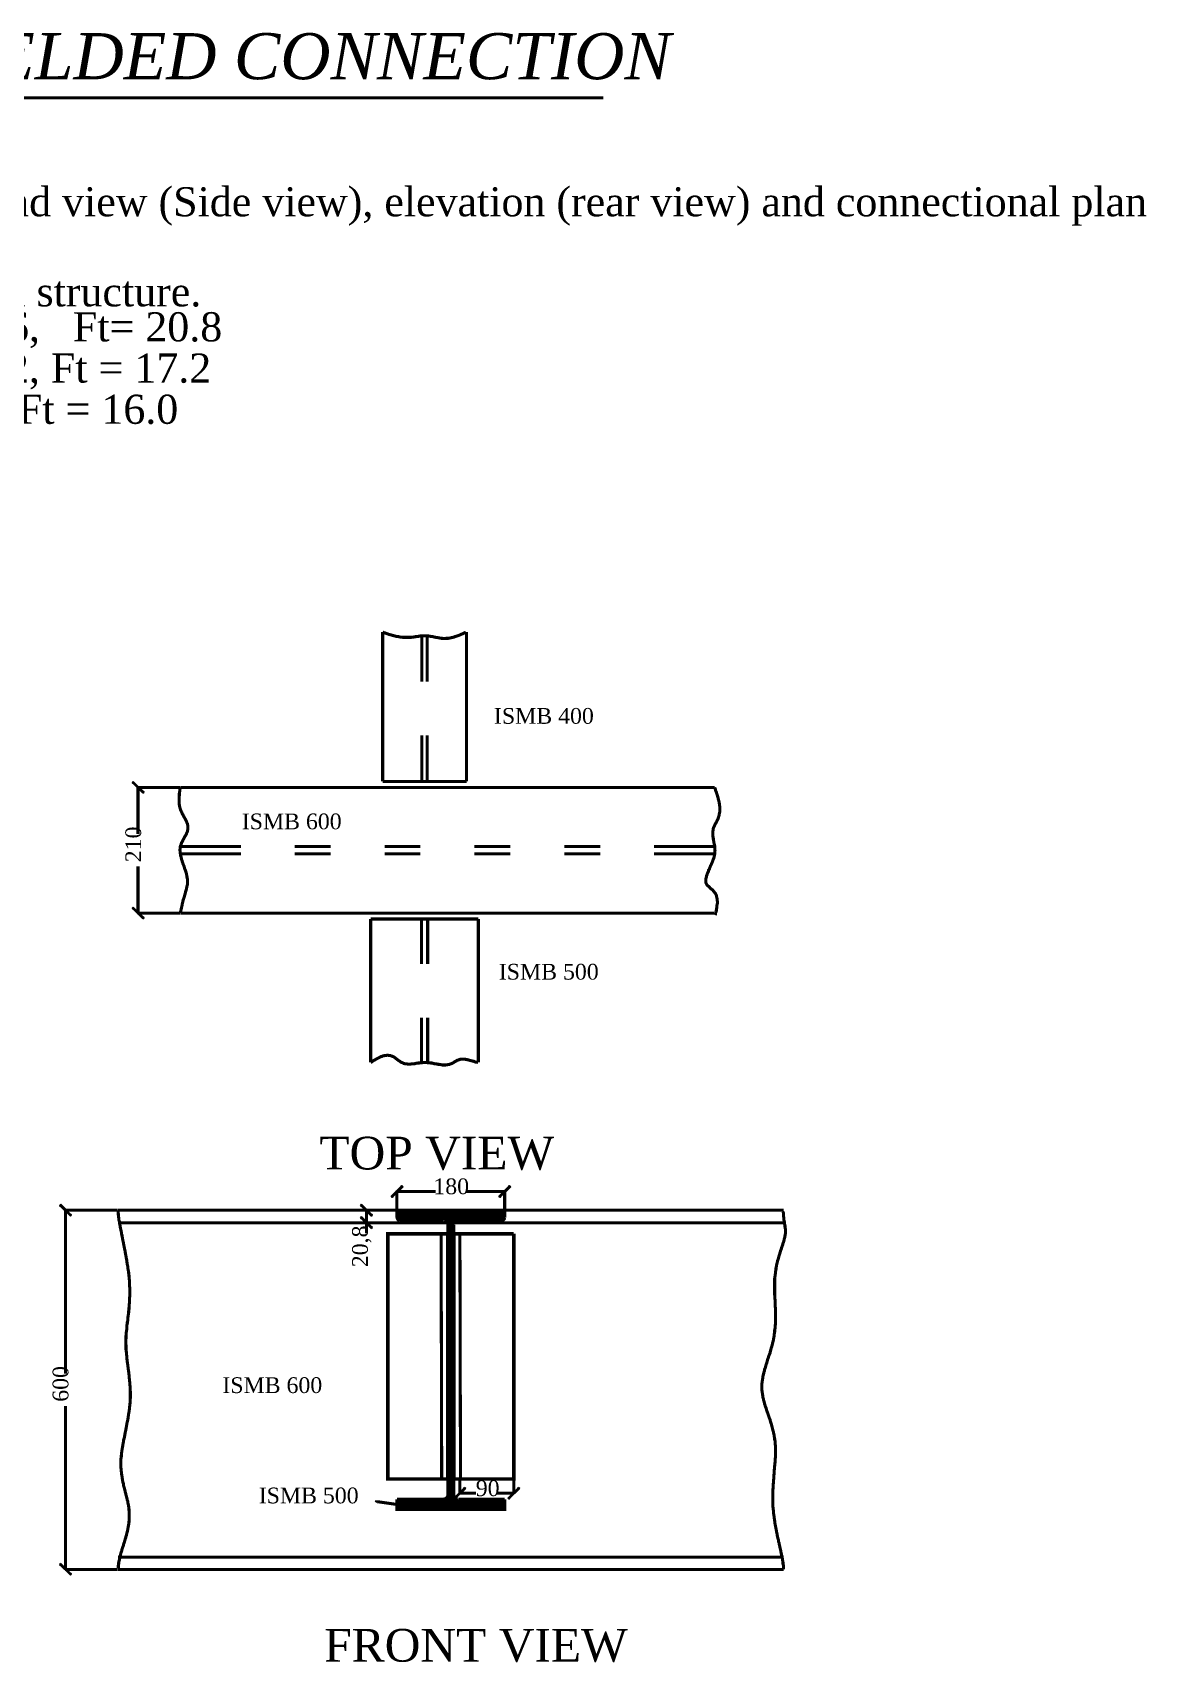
# Model space of a CAD drawing. Header units: millimetres. Extents: x 2741 to 2904, y 1625 to 1759.
# Drawn here: x 2812.6 to 2904.5, y 1624.9 to 1759.3 of the extents above; entities that cross this region are included whole.
import ezdxf

# ---------------------------------------------------------------- set-up
doc = ezdxf.new("R2010")
doc.units = ezdxf.units.MM
for name, color, linetype in [('H', 7, 'Continuous'), ('P', 7, 'Continuous'), ('T', 7, 'Continuous')]:
    doc.layers.add(name, color=color, linetype=linetype)
doc.styles.get("Standard").update_dxf_attribs({"font": 'arial.ttf'})

msp = doc.modelspace()

# ---------------------------------------------------------------- hatches: boundary and pattern name
at = {"layer": 'H', "linetype": 'Continuous'}
for points in [[(2821.82, 1696.64), (2821.73, 1696.55), (2820.83, 1697.45), (2820.93, 1697.52), (2821.82, 1696.64)], [(2821.82, 1686.28), (2821.73, 1686.18), (2820.83, 1687.08), (2820.93, 1687.16), (2821.82, 1686.28)], [(2842.29, 1663.21), (2842.19, 1663.32), (2843.09, 1664.2), (2843.18, 1664.11), (2842.29, 1663.21)], [(2851.17, 1663.21), (2851.08, 1663.32), (2851.96, 1664.2), (2852.07, 1664.11), (2851.17, 1663.21)], [(2815.85, 1661.76), (2815.75, 1661.68), (2814.87, 1662.56), (2814.95, 1662.65), (2815.85, 1661.76)], [(2840.65, 1661.76), (2840.57, 1661.68), (2839.67, 1662.56), (2839.77, 1662.65), (2840.65, 1661.76)], [(2840.65, 1660.74), (2840.57, 1660.65), (2839.67, 1661.54), (2839.77, 1661.62), (2840.65, 1660.74)], [(2847.46, 1638.34), (2847.37, 1638.43), (2848.26, 1639.31), (2848.36, 1639.22), (2847.46, 1638.34)], [(2851.93, 1638.34), (2851.82, 1638.43), (2852.72, 1639.31), (2852.81, 1639.22), (2851.93, 1638.34)], [(2841.06, 1638.09), (2840.87, 1638.16), (2841.08, 1638.16), (2841.06, 1638.09)], [(2815.85, 1632.15), (2815.75, 1632.04), (2814.87, 1632.94), (2814.95, 1633.03), (2815.85, 1632.15)]]:
    msp.add_hatch(color=256, dxfattribs=at).paths.add_polyline_path(points)

# ---------------------------------------------------------------- linework, layer by layer
at = {"layer": 'P'}
for points, const_width in [([(2762.09, 1753.93), (2859.7, 1753.93)], 0.254), ([(2841.5, 1697.54), (2841.5, 1709.87)], 0.254), ([(2841.5, 1709.87), (2841.59, 1709.81), (2841.66, 1709.8), (2841.75, 1709.76), (2841.82, 1709.74), (2841.89, 1709.71), (2841.96, 1709.69), (2842.03, 1709.65), (2842.12, 1709.64), (2842.19, 1709.62), (2842.26, 1709.6), (2842.35, 1709.57), (2842.44, 1709.55), (2842.52, 1709.53), (2842.61, 1709.5), (2842.72, 1709.5), (2842.81, 1709.48), (2842.89, 1709.46), (2842.98, 1709.44), (2843.07, 1709.44), (2843.16, 1709.42), (2843.23, 1709.42), (2843.32, 1709.42), (2843.39, 1709.42), (2843.46, 1709.42), (2843.55, 1709.42), (2843.62, 1709.42), (2843.69, 1709.42), (2843.78, 1709.42), (2843.85, 1709.42), (2843.95, 1709.44), (2844.04, 1709.44), (2844.11, 1709.46), (2844.2, 1709.48), (2844.27, 1709.48), (2844.34, 1709.5), (2844.41, 1709.5), (2844.5, 1709.51), (2844.57, 1709.53), (2844.66, 1709.53), (2844.73, 1709.55), (2844.83, 1709.55), (2844.92, 1709.55), (2845.03, 1709.55), (2845.12, 1709.55), (2845.21, 1709.53), (2845.29, 1709.53), (2845.38, 1709.51), (2845.47, 1709.5), (2845.56, 1709.5), (2845.65, 1709.48), (2845.75, 1709.44), (2845.88, 1709.42), (2845.98, 1709.41), (2846.09, 1709.39), (2846.19, 1709.37), (2846.26, 1709.35), (2846.35, 1709.34), (2846.42, 1709.34), (2846.51, 1709.32), (2846.58, 1709.32), (2846.67, 1709.32), (2846.74, 1709.34), (2846.83, 1709.34), (2846.92, 1709.34), (2846.99, 1709.35), (2847.08, 1709.37), (2847.16, 1709.39), (2847.23, 1709.41), (2847.3, 1709.42), (2847.39, 1709.44), (2847.46, 1709.48), (2847.53, 1709.5), (2847.62, 1709.53), (2847.69, 1709.55), (2847.78, 1709.58), (2847.87, 1709.62), (2847.94, 1709.65), (2848.01, 1709.69), (2848.08, 1709.71), (2848.15, 1709.74), (2848.22, 1709.78), (2848.29, 1709.81), (2848.36, 1709.83)], 0.254), ([(2848.42, 1697.54), (2848.42, 1709.87)], 0.254), ([(2844.73, 1705.77), (2844.73, 1709.55)], 0.254), ([(2845.17, 1705.77), (2845.17, 1709.55)], 0.254), ([(2844.73, 1697.54), (2844.73, 1701.33)], 0.254), ([(2845.17, 1697.54), (2845.17, 1701.33)], 0.254), ([(2824.78, 1697.04), (2821.27, 1697.04)], 0.254), ([(2821.32, 1697.04), (2821.32, 1693.2)], 0.254), ([(2824.81, 1697.04), (2824.78, 1696.88), (2824.78, 1696.8), (2824.76, 1696.71), (2824.74, 1696.62), (2824.73, 1696.53), (2824.73, 1696.46), (2824.73, 1696.37), (2824.71, 1696.28), (2824.71, 1696.2), (2824.71, 1696.11), (2824.71, 1696.04), (2824.71, 1695.95), (2824.71, 1695.86), (2824.71, 1695.77), (2824.71, 1695.68), (2824.73, 1695.61), (2824.74, 1695.53), (2824.76, 1695.45), (2824.78, 1695.37), (2824.81, 1695.28), (2824.83, 1695.19), (2824.87, 1695.12), (2824.9, 1695.03), (2824.94, 1694.96), (2824.97, 1694.87), (2825.03, 1694.8), (2825.06, 1694.71), (2825.1, 1694.64), (2825.15, 1694.56), (2825.19, 1694.48), (2825.24, 1694.4), (2825.27, 1694.33), (2825.31, 1694.26), (2825.34, 1694.18), (2825.36, 1694.11), (2825.4, 1694.04), (2825.41, 1693.97), (2825.43, 1693.89), (2825.43, 1693.81), (2825.43, 1693.73), (2825.43, 1693.66), (2825.43, 1693.59), (2825.41, 1693.51), (2825.4, 1693.43), (2825.38, 1693.36), (2825.34, 1693.29), (2825.31, 1693.18), (2825.26, 1693.11), (2825.22, 1693.04), (2825.17, 1692.97), (2825.13, 1692.88), (2825.1, 1692.81), (2825.04, 1692.72), (2825.01, 1692.65), (2824.97, 1692.56), (2824.92, 1692.49), (2824.89, 1692.4), (2824.87, 1692.33), (2824.83, 1692.24), (2824.81, 1692.17), (2824.8, 1692.09), (2824.8, 1692), (2824.78, 1691.91), (2824.78, 1691.84), (2824.8, 1691.75), (2824.8, 1691.66), (2824.81, 1691.59), (2824.83, 1691.5), (2824.83, 1691.42), (2824.87, 1691.33), (2824.89, 1691.24), (2824.9, 1691.17), (2824.92, 1691.08), (2824.96, 1691.01), (2824.97, 1690.92), (2825.01, 1690.83), (2825.03, 1690.75), (2825.06, 1690.67), (2825.1, 1690.59), (2825.13, 1690.5), (2825.15, 1690.43), (2825.17, 1690.34), (2825.2, 1690.27), (2825.24, 1690.18), (2825.26, 1690.11), (2825.29, 1690.02), (2825.31, 1689.95), (2825.33, 1689.86), (2825.34, 1689.79), (2825.36, 1689.7), (2825.36, 1689.63), (2825.38, 1689.55), (2825.4, 1689.46), (2825.4, 1689.39), (2825.4, 1689.3), (2825.4, 1689.21), (2825.4, 1689.14), (2825.4, 1689.05), (2825.38, 1688.96), (2825.36, 1688.89), (2825.34, 1688.81), (2825.33, 1688.73), (2825.31, 1688.65), (2825.29, 1688.56), (2825.26, 1688.49), (2825.24, 1688.4), (2825.22, 1688.31), (2825.17, 1688.15), (2825.15, 1688.06), (2825.13, 1687.99), (2825.1, 1687.91), (2825.08, 1687.83), (2825.04, 1687.75), (2825.03, 1687.66), (2825.01, 1687.57), (2824.99, 1687.5), (2824.97, 1687.41), (2824.96, 1687.32), (2824.94, 1687.25), (2824.92, 1687.16), (2824.9, 1687.09), (2824.89, 1687.01), (2824.85, 1686.85), (2824.81, 1686.67)], 0.254), ([(2835.08, 1697.04), (2824.81, 1697.04)], 0.254), ([(2835.08, 1697.04), (2854.84, 1697.04)], 0.254), ([(2841.5, 1697.54), (2848.42, 1697.54)], 0.254), ([(2854.84, 1697.04), (2868.88, 1697.04)], 0.254), ([(2868.88, 1697.04), (2868.95, 1696.87), (2868.96, 1696.78), (2869, 1696.69), (2869.04, 1696.62), (2869.05, 1696.53), (2869.09, 1696.43), (2869.11, 1696.35), (2869.14, 1696.27), (2869.16, 1696.18), (2869.18, 1696.09), (2869.21, 1696), (2869.23, 1695.91), (2869.25, 1695.83), (2869.26, 1695.74), (2869.28, 1695.67), (2869.28, 1695.58), (2869.3, 1695.49), (2869.3, 1695.4), (2869.3, 1695.33), (2869.3, 1695.24), (2869.3, 1695.16), (2869.3, 1695.08), (2869.3, 1695), (2869.28, 1694.93), (2869.26, 1694.84), (2869.26, 1694.77), (2869.23, 1694.68), (2869.21, 1694.61), (2869.18, 1694.52), (2869.16, 1694.45), (2869.11, 1694.36), (2869.07, 1694.29), (2869.04, 1694.2), (2869, 1694.13), (2868.95, 1694.06), (2868.91, 1693.99), (2868.88, 1693.9), (2868.84, 1693.83), (2868.81, 1693.76), (2868.77, 1693.67), (2868.75, 1693.6), (2868.75, 1693.51), (2868.74, 1693.43), (2868.74, 1693.36), (2868.74, 1693.27), (2868.74, 1693.18), (2868.74, 1693.09), (2868.74, 1693.02), (2868.75, 1692.93), (2868.77, 1692.84), (2868.77, 1692.76), (2868.79, 1692.67), (2868.81, 1692.58), (2868.82, 1692.49), (2868.84, 1692.4), (2868.86, 1692.33), (2868.88, 1692.24), (2868.89, 1692.16), (2868.89, 1692.07), (2868.89, 1691.98), (2868.89, 1691.91), (2868.91, 1691.82), (2868.89, 1691.73), (2868.89, 1691.64), (2868.89, 1691.56), (2868.86, 1691.49), (2868.86, 1691.4), (2868.84, 1691.33), (2868.81, 1691.2), (2868.77, 1691.12), (2868.74, 1691.03), (2868.7, 1690.92), (2868.67, 1690.85), (2868.63, 1690.75), (2868.59, 1690.66), (2868.54, 1690.57), (2868.51, 1690.48), (2868.47, 1690.39), (2868.44, 1690.29), (2868.38, 1690.22), (2868.37, 1690.11), (2868.31, 1690.02), (2868.28, 1689.95), (2868.26, 1689.86), (2868.22, 1689.78), (2868.21, 1689.7), (2868.19, 1689.62), (2868.17, 1689.55), (2868.15, 1689.48), (2868.15, 1689.39), (2868.15, 1689.32), (2868.15, 1689.23), (2868.17, 1689.16), (2868.21, 1689.07), (2868.24, 1689.02), (2868.29, 1688.95), (2868.37, 1688.89), (2868.42, 1688.84), (2868.47, 1688.79), (2868.52, 1688.73), (2868.59, 1688.68), (2868.65, 1688.63), (2868.72, 1688.58), (2868.77, 1688.51), (2868.84, 1688.43), (2868.89, 1688.36), (2868.95, 1688.29), (2868.98, 1688.22), (2869.02, 1688.15), (2869.04, 1688.06), (2869.05, 1687.99), (2869.07, 1687.92), (2869.09, 1687.85), (2869.09, 1687.75), (2869.11, 1687.64), (2869.11, 1687.57), (2869.11, 1687.48), (2869.09, 1687.41), (2869.07, 1687.31), (2869.07, 1687.2), (2869.05, 1687.11), (2869.04, 1687.01), (2869.02, 1686.94), (2869.02, 1686.85), (2869, 1686.78), (2868.96, 1686.71), (2868.95, 1686.64), (2868.88, 1686.67)], 0.254), ([(2824.81, 1692.17), (2829.81, 1692.17)], 0.254), ([(2824.81, 1691.56), (2829.81, 1691.56)], 0.254), ([(2834.25, 1692.17), (2837.21, 1692.17)], 0.254), ([(2834.25, 1691.56), (2837.21, 1691.56)], 0.254), ([(2841.66, 1692.17), (2844.62, 1692.17)], 0.254), ([(2841.66, 1691.56), (2844.62, 1691.56)], 0.254), ([(2849.07, 1692.17), (2852.03, 1692.17)], 0.254), ([(2849.07, 1691.56), (2852.03, 1691.56)], 0.254), ([(2856.48, 1692.17), (2859.44, 1692.17)], 0.254), ([(2856.48, 1691.56), (2859.44, 1691.56)], 0.254), ([(2863.88, 1692.17), (2868.88, 1692.17)], 0.254), ([(2863.88, 1691.56), (2868.88, 1691.56)], 0.254), ([(2821.32, 1686.67), (2821.32, 1690.52)], 0.254), ([(2824.78, 1686.67), (2821.27, 1686.67)], 0.254), ([(2835.08, 1686.67), (2824.81, 1686.67)], 0.254), ([(2835.08, 1686.67), (2854.84, 1686.67)], 0.254), ([(2840.51, 1686.19), (2849.39, 1686.19)], 0.254), ([(2840.51, 1686.19), (2840.51, 1674.36)], 0.254), ([(2844.71, 1686.19), (2844.71, 1682.49)], 0.254), ([(2845.21, 1686.19), (2845.21, 1682.49)], 0.254), ([(2849.39, 1686.19), (2849.39, 1674.36)], 0.254), ([(2854.84, 1686.67), (2868.88, 1686.67)], 0.254), ([(2844.71, 1678.05), (2844.71, 1674.36)], 0.254), ([(2845.21, 1678.05), (2845.21, 1674.36)], 0.254), ([(2840.51, 1674.36), (2840.58, 1674.39), (2840.65, 1674.45), (2840.73, 1674.5), (2840.8, 1674.54), (2840.87, 1674.57), (2840.94, 1674.62), (2841.01, 1674.66), (2841.08, 1674.69), (2841.15, 1674.73), (2841.22, 1674.76), (2841.29, 1674.8), (2841.36, 1674.84), (2841.43, 1674.85), (2841.5, 1674.89), (2841.57, 1674.91), (2841.66, 1674.92), (2841.75, 1674.94), (2841.82, 1674.94), (2841.91, 1674.96), (2841.98, 1674.94), (2842.07, 1674.94), (2842.15, 1674.92), (2842.22, 1674.89), (2842.29, 1674.87), (2842.37, 1674.84), (2842.44, 1674.8), (2842.51, 1674.75), (2842.56, 1674.71), (2842.65, 1674.64), (2842.77, 1674.55), (2842.86, 1674.48), (2842.93, 1674.45), (2842.98, 1674.39), (2843.05, 1674.36), (2843.12, 1674.34), (2843.18, 1674.31), (2843.25, 1674.27), (2843.34, 1674.25), (2843.41, 1674.24), (2843.48, 1674.24), (2843.56, 1674.22), (2843.65, 1674.22), (2843.72, 1674.22), (2843.79, 1674.22), (2843.9, 1674.24), (2843.97, 1674.24), (2844.04, 1674.25), (2844.13, 1674.25), (2844.2, 1674.27), (2844.27, 1674.29), (2844.34, 1674.29), (2844.41, 1674.31), (2844.5, 1674.31), (2844.57, 1674.32), (2844.64, 1674.34), (2844.71, 1674.34), (2844.78, 1674.34), (2844.87, 1674.36), (2844.94, 1674.36), (2845.03, 1674.36), (2845.1, 1674.36), (2845.17, 1674.34), (2845.24, 1674.34), (2845.33, 1674.34), (2845.4, 1674.32), (2845.47, 1674.31), (2845.56, 1674.31), (2845.63, 1674.29), (2845.7, 1674.27), (2845.77, 1674.25), (2845.84, 1674.24), (2845.93, 1674.24), (2846, 1674.22), (2846.07, 1674.2), (2846.14, 1674.2), (2846.21, 1674.18), (2846.3, 1674.18), (2846.4, 1674.15), (2846.51, 1674.15), (2846.62, 1674.15), (2846.72, 1674.15), (2846.79, 1674.16), (2846.88, 1674.18), (2846.97, 1674.18), (2847.04, 1674.22), (2847.11, 1674.24), (2847.2, 1674.27), (2847.27, 1674.31), (2847.34, 1674.34), (2847.43, 1674.41), (2847.5, 1674.45), (2847.57, 1674.48), (2847.62, 1674.52), (2847.69, 1674.55), (2847.78, 1674.57), (2847.85, 1674.61), (2847.94, 1674.62), (2848.03, 1674.62), (2848.12, 1674.62), (2848.2, 1674.62), (2848.27, 1674.62), (2848.38, 1674.61), (2848.45, 1674.59), (2848.56, 1674.57), (2848.63, 1674.55), (2848.7, 1674.52), (2848.8, 1674.5), (2848.96, 1674.46), (2849.03, 1674.45), (2849.1, 1674.41), (2849.17, 1674.39), (2849.26, 1674.38), (2849.37, 1674.36)], 0.254), ([(2842.67, 1662.19), (2842.67, 1663.78)], 0.254), ([(2842.67, 1663.72), (2845.86, 1663.72)], 0.254), ([(2851.56, 1663.72), (2848.38, 1663.72)], 0.254), ([(2851.56, 1662.19), (2851.56, 1663.78)], 0.254), ([(2819.65, 1662.17), (2815.29, 1662.17)], 0.254), ([(2815.34, 1662.17), (2815.34, 1648.68)], 0.254), ([(2819.68, 1662.17), (2874.56, 1662.17)], 0.254), ([(2819.68, 1662.17), (2819.68, 1662.08), (2819.68, 1661.98), (2819.7, 1661.87), (2819.7, 1661.76), (2819.72, 1661.66), (2819.73, 1661.54), (2819.75, 1661.41), (2819.75, 1661.34), (2819.79, 1661.22), (2819.81, 1661.13), (2819.81, 1661.06), (2819.82, 1660.99), (2819.84, 1660.92), (2819.86, 1660.85), (2819.86, 1660.76), (2819.88, 1660.69), (2819.89, 1660.62), (2819.91, 1660.53), (2819.93, 1660.46), (2819.95, 1660.37), (2819.96, 1660.28), (2819.96, 1660.21), (2820, 1660.12), (2820, 1660.05), (2820.02, 1659.97), (2820.05, 1659.88), (2820.05, 1659.79), (2820.07, 1659.7), (2820.11, 1659.52), (2820.14, 1659.35), (2820.18, 1659.17), (2820.21, 1659), (2820.26, 1658.8), (2820.28, 1658.62), (2820.32, 1658.43), (2820.35, 1658.25), (2820.39, 1658.06), (2820.41, 1657.88), (2820.44, 1657.69), (2820.48, 1657.51), (2820.49, 1657.34), (2820.53, 1657.16), (2820.55, 1657.06), (2820.55, 1656.98), (2820.56, 1656.88), (2820.58, 1656.79), (2820.58, 1656.7), (2820.6, 1656.61), (2820.6, 1656.53), (2820.6, 1656.46), (2820.62, 1656.37), (2820.62, 1656.28), (2820.63, 1656.19), (2820.63, 1656.1), (2820.63, 1656.03), (2820.63, 1655.94), (2820.63, 1655.86), (2820.65, 1655.79), (2820.65, 1655.7), (2820.65, 1655.63), (2820.65, 1655.54), (2820.65, 1655.47), (2820.65, 1655.38), (2820.65, 1655.31), (2820.65, 1655.24), (2820.65, 1655.15), (2820.65, 1655.08), (2820.63, 1654.99), (2820.63, 1654.92), (2820.63, 1654.85), (2820.63, 1654.71), (2820.62, 1654.57), (2820.6, 1654.41), (2820.6, 1654.29), (2820.58, 1654.14), (2820.58, 1654), (2820.55, 1653.86), (2820.55, 1653.72), (2820.53, 1653.6), (2820.51, 1653.46), (2820.49, 1653.33), (2820.48, 1653.19), (2820.48, 1653.07), (2820.44, 1652.95), (2820.44, 1652.82), (2820.41, 1652.7), (2820.41, 1652.56), (2820.39, 1652.43), (2820.39, 1652.31), (2820.37, 1652.19), (2820.35, 1652.06), (2820.35, 1651.94), (2820.33, 1651.82), (2820.33, 1651.69), (2820.33, 1651.57), (2820.32, 1651.45), (2820.32, 1651.32), (2820.32, 1651.18), (2820.33, 1651.06), (2820.33, 1650.93), (2820.33, 1650.81), (2820.33, 1650.69), (2820.35, 1650.55), (2820.37, 1650.42), (2820.37, 1650.3), (2820.39, 1650.18), (2820.41, 1650.05), (2820.41, 1649.91), (2820.42, 1649.79), (2820.44, 1649.65), (2820.48, 1649.38), (2820.51, 1649.12), (2820.55, 1648.85), (2820.56, 1648.73), (2820.58, 1648.59), (2820.6, 1648.46), (2820.6, 1648.32), (2820.62, 1648.2), (2820.63, 1648.06), (2820.65, 1647.92), (2820.65, 1647.78), (2820.67, 1647.64), (2820.67, 1647.51), (2820.67, 1647.37), (2820.69, 1647.23), (2820.69, 1647.09), (2820.69, 1646.95), (2820.69, 1646.81), (2820.69, 1646.67), (2820.67, 1646.52), (2820.67, 1646.45), (2820.67, 1646.38), (2820.67, 1646.31), (2820.65, 1646.1), (2820.63, 1645.96), (2820.62, 1645.82), (2820.6, 1645.66), (2820.58, 1645.52), (2820.55, 1645.38), (2820.53, 1645.24), (2820.51, 1645.1), (2820.49, 1644.94), (2820.46, 1644.8), (2820.42, 1644.65), (2820.37, 1644.36), (2820.32, 1644.07), (2820.26, 1643.79), (2820.21, 1643.49), (2820.18, 1643.35), (2820.14, 1643.23), (2820.12, 1643.07), (2820.09, 1642.93), (2820.07, 1642.8), (2820.05, 1642.66), (2820.02, 1642.52), (2820, 1642.38), (2819.98, 1642.24), (2819.96, 1642.11), (2819.95, 1641.97), (2819.95, 1641.85), (2819.93, 1641.76), (2819.91, 1641.64), (2819.91, 1641.52), (2819.91, 1641.44), (2819.91, 1641.32), (2819.91, 1641.18), (2819.91, 1641.06), (2819.91, 1640.95), (2819.93, 1640.81), (2819.93, 1640.7), (2819.95, 1640.58), (2819.96, 1640.46), (2819.98, 1640.33), (2820, 1640.23), (2820.02, 1640.1), (2820.03, 1640), (2820.05, 1639.87), (2820.07, 1639.75), (2820.11, 1639.65), (2820.12, 1639.54), (2820.14, 1639.42), (2820.18, 1639.31), (2820.21, 1639.2), (2820.23, 1639.1), (2820.26, 1638.99), (2820.28, 1638.89), (2820.32, 1638.78), (2820.33, 1638.68), (2820.37, 1638.57), (2820.39, 1638.46), (2820.42, 1638.36), (2820.44, 1638.25), (2820.48, 1638.15), (2820.49, 1638.04), (2820.51, 1637.93), (2820.53, 1637.85), (2820.55, 1637.74), (2820.56, 1637.63), (2820.58, 1637.53), (2820.58, 1637.42), (2820.6, 1637.33), (2820.6, 1637.23), (2820.6, 1637.14), (2820.6, 1637.03), (2820.6, 1636.93), (2820.6, 1636.82), (2820.6, 1636.74), (2820.6, 1636.63), (2820.58, 1636.52), (2820.58, 1636.42), (2820.56, 1636.33), (2820.55, 1636.22), (2820.53, 1636.14), (2820.51, 1636.03), (2820.49, 1635.94), (2820.48, 1635.84), (2820.46, 1635.75), (2820.44, 1635.66), (2820.41, 1635.55), (2820.39, 1635.47), (2820.37, 1635.36), (2820.33, 1635.27), (2820.32, 1635.18), (2820.28, 1635.09), (2820.26, 1635.01), (2820.23, 1634.92), (2820.21, 1634.83), (2820.18, 1634.74), (2820.14, 1634.65), (2820.12, 1634.57), (2820.11, 1634.49), (2820.07, 1634.41), (2820.05, 1634.34), (2820.02, 1634.25), (2820, 1634.18), (2819.98, 1634.09), (2819.96, 1634.02), (2819.93, 1633.97), (2819.91, 1633.88), (2819.89, 1633.81), (2819.86, 1633.68), (2819.82, 1633.56), (2819.81, 1633.44), (2819.79, 1633.33), (2819.75, 1633.21), (2819.73, 1633.12), (2819.73, 1633.03), (2819.72, 1632.94), (2819.7, 1632.87), (2819.7, 1632.8), (2819.7, 1632.71), (2819.7, 1632.64)], 0.254), ([(2842.65, 1662.17), (2840.09, 1662.17)], 0.254), ([(2840.16, 1662.17), (2840.16, 1661.13), (2840.16, 1660.25)], 0.254), ([(2842.67, 1662.1), (2842.74, 1662.17)], 0.254), ([(2842.67, 1661.87), (2842.97, 1662.17)], 0.254), ([(2842.67, 1661.66), (2843.18, 1662.17)], 0.254), ([(2851.56, 1661.55), (2851.56, 1662.17), (2842.67, 1662.17), (2842.67, 1661.55)], 0.254), ([(2842.68, 1661.57), (2842.7, 1661.5), (2842.74, 1661.41), (2842.81, 1661.34), (2842.91, 1661.32)], 0.254), ([(2842.7, 1661.46), (2843.41, 1662.17)], 0.254), ([(2842.81, 1661.34), (2843.62, 1662.17)], 0.254), ([(2843, 1661.32), (2843.85, 1662.17)], 0.254), ([(2843.23, 1661.32), (2844.08, 1662.17)], 0.254), ([(2843.44, 1661.32), (2844.29, 1662.17)], 0.254), ([(2843.67, 1661.32), (2844.52, 1662.17)], 0.254), ([(2843.88, 1661.32), (2844.73, 1662.17)], 0.254), ([(2844.11, 1661.32), (2844.96, 1662.17)], 0.254), ([(2844.32, 1661.32), (2845.19, 1662.17)], 0.254), ([(2844.55, 1661.32), (2845.4, 1662.17)], 0.254), ([(2844.76, 1661.32), (2845.63, 1662.17)], 0.254), ([(2844.99, 1661.32), (2845.84, 1662.17)], 0.254), ([(2845.21, 1661.32), (2846.05, 1662.17)], 0.254), ([(2845.43, 1661.32), (2846.28, 1662.17)], 0.254), ([(2845.66, 1661.32), (2846.51, 1662.17)], 0.254), ([(2845.88, 1661.32), (2846.72, 1662.17)], 0.254), ([(2846.1, 1661.32), (2846.95, 1662.17)], 0.254), ([(2846.32, 1661.32), (2847.16, 1662.17)], 0.254), ([(2846.55, 1661.32), (2847.39, 1662.17)], 0.254), ([(2846.72, 1661.27), (2847.62, 1662.17)], 0.254), ([(2846.83, 1661.15), (2847.83, 1662.17)], 0.254), ([(2846.88, 1660.97), (2847.04, 1661.13), (2848.06, 1662.17)], 0.254), ([(2846.88, 1660.76), (2847.25, 1661.13), (2848.27, 1662.17)], 0.254), ([(2847.64, 1661.31), (2848.5, 1662.17)], 0.254), ([(2847.89, 1661.32), (2848.73, 1662.17)], 0.254), ([(2848.1, 1661.32), (2848.94, 1662.17)], 0.254), ([(2848.31, 1661.32), (2849.17, 1662.17)], 0.254), ([(2848.54, 1661.32), (2849.39, 1662.17)], 0.254), ([(2848.75, 1661.32), (2849.62, 1662.17)], 0.254), ([(2848.98, 1661.32), (2849.84, 1662.17)], 0.254), ([(2849.21, 1661.32), (2850.06, 1662.17)], 0.254), ([(2849.42, 1661.32), (2850.27, 1662.17)], 0.254), ([(2849.65, 1661.32), (2850.5, 1662.17)], 0.254), ([(2849.86, 1661.32), (2850.71, 1662.17)], 0.254), ([(2850.09, 1661.32), (2850.94, 1662.17)], 0.254), ([(2850.32, 1661.32), (2851.17, 1662.17)], 0.254), ([(2850.53, 1661.32), (2851.38, 1662.17)], 0.254), ([(2850.76, 1661.32), (2851.56, 1662.12)], 0.254), ([(2850.97, 1661.32), (2851.56, 1661.91)], 0.254), ([(2851.2, 1661.32), (2851.56, 1661.68)], 0.254), ([(2851.33, 1661.32), (2851.4, 1661.32), (2851.48, 1661.38), (2851.54, 1661.45), (2851.57, 1661.54)], 0.254), ([(2874.56, 1632.54), (2874.56, 1632.64), (2874.56, 1632.75), (2874.56, 1632.85), (2874.52, 1632.98), (2874.52, 1633.1), (2874.5, 1633.22), (2874.47, 1633.35), (2874.47, 1633.44), (2874.43, 1633.56), (2874.42, 1633.65), (2874.4, 1633.72), (2874.4, 1633.79), (2874.36, 1633.86), (2874.36, 1633.93), (2874.33, 1634.02), (2874.33, 1634.09), (2874.31, 1634.18), (2874.29, 1634.25), (2874.27, 1634.34), (2874.26, 1634.41), (2874.24, 1634.49), (2874.22, 1634.57), (2874.2, 1634.65), (2874.19, 1634.74), (2874.15, 1634.83), (2874.15, 1634.92), (2874.13, 1635.01), (2874.1, 1635.09), (2874.06, 1635.25), (2874.03, 1635.45), (2873.99, 1635.62), (2873.96, 1635.82), (2873.92, 1635.99), (2873.89, 1636.17), (2873.85, 1636.36), (2873.83, 1636.56), (2873.8, 1636.74), (2873.78, 1636.82), (2873.78, 1636.93), (2873.76, 1637.02), (2873.75, 1637.11), (2873.73, 1637.21), (2873.73, 1637.3), (2873.73, 1637.41), (2873.71, 1637.49), (2873.71, 1637.58), (2873.69, 1637.67), (2873.69, 1637.78), (2873.67, 1637.86), (2873.67, 1637.95), (2873.67, 1638.06), (2873.67, 1638.15), (2873.67, 1638.23), (2873.67, 1638.32), (2873.67, 1638.43), (2873.67, 1638.52), (2873.67, 1638.6), (2873.67, 1638.78), (2873.67, 1638.98), (2873.69, 1639.15), (2873.71, 1639.33), (2873.71, 1639.52), (2873.73, 1639.7), (2873.73, 1639.87), (2873.76, 1640.05), (2873.76, 1640.23), (2873.78, 1640.4), (2873.8, 1640.58), (2873.8, 1640.76), (2873.82, 1640.92), (2873.83, 1641.09), (2873.85, 1641.27), (2873.87, 1641.43), (2873.87, 1641.6), (2873.89, 1641.76), (2873.89, 1641.92), (2873.89, 1642.01), (2873.89, 1642.08), (2873.89, 1642.17), (2873.89, 1642.24), (2873.89, 1642.33), (2873.89, 1642.41), (2873.89, 1642.49), (2873.89, 1642.57), (2873.89, 1642.64), (2873.89, 1642.71), (2873.89, 1642.8), (2873.87, 1642.87), (2873.87, 1642.96), (2873.87, 1643.03), (2873.87, 1643.12), (2873.85, 1643.19), (2873.83, 1643.26), (2873.83, 1643.33), (2873.82, 1643.4), (2873.8, 1643.49), (2873.8, 1643.56), (2873.78, 1643.63), (2873.76, 1643.7), (2873.75, 1643.77), (2873.73, 1643.86), (2873.71, 1643.93), (2873.67, 1644.07), (2873.66, 1644.14), (2873.64, 1644.21), (2873.6, 1644.36), (2873.57, 1644.5), (2873.52, 1644.62), (2873.48, 1644.76), (2873.45, 1644.9), (2873.39, 1645.04), (2873.34, 1645.18), (2873.3, 1645.31), (2873.25, 1645.45), (2873.2, 1645.57), (2873.16, 1645.71), (2873.13, 1645.84), (2873.07, 1645.96), (2873.04, 1646.08), (2872.99, 1646.22), (2872.97, 1646.35), (2872.93, 1646.47), (2872.9, 1646.61), (2872.86, 1646.74), (2872.85, 1646.86), (2872.83, 1646.98), (2872.81, 1647.11), (2872.79, 1647.25), (2872.77, 1647.37), (2872.77, 1647.49), (2872.77, 1647.62), (2872.77, 1647.69), (2872.77, 1647.83), (2872.79, 1647.95), (2872.81, 1648.08), (2872.83, 1648.2), (2872.85, 1648.32), (2872.86, 1648.46), (2872.88, 1648.54), (2872.92, 1648.66), (2872.93, 1648.78), (2872.99, 1648.92), (2873, 1649.05), (2873.06, 1649.17), (2873.09, 1649.31), (2873.13, 1649.45), (2873.18, 1649.58), (2873.22, 1649.72), (2873.25, 1649.86), (2873.3, 1649.98), (2873.34, 1650.12), (2873.39, 1650.26), (2873.45, 1650.39), (2873.48, 1650.55), (2873.52, 1650.69), (2873.55, 1650.81), (2873.6, 1650.95), (2873.64, 1651.11), (2873.67, 1651.25), (2873.71, 1651.39), (2873.73, 1651.46), (2873.73, 1651.53), (2873.75, 1651.6), (2873.76, 1651.69), (2873.78, 1651.76), (2873.78, 1651.83), (2873.8, 1651.9), (2873.8, 1651.98), (2873.82, 1652.06), (2873.83, 1652.13), (2873.83, 1652.2), (2873.83, 1652.27), (2873.85, 1652.36), (2873.87, 1652.43), (2873.87, 1652.5), (2873.87, 1652.59), (2873.89, 1652.75), (2873.89, 1652.89), (2873.89, 1653.05), (2873.89, 1653.19), (2873.89, 1653.35), (2873.89, 1653.51), (2873.89, 1653.67), (2873.89, 1653.83), (2873.89, 1653.99), (2873.89, 1654.13), (2873.87, 1654.29), (2873.87, 1654.44), (2873.87, 1654.6), (2873.87, 1654.74), (2873.85, 1654.89), (2873.85, 1655.04), (2873.83, 1655.2), (2873.83, 1655.34), (2873.83, 1655.49), (2873.83, 1655.63), (2873.83, 1655.79), (2873.83, 1655.93), (2873.83, 1656.05), (2873.83, 1656.14), (2873.83, 1656.21), (2873.83, 1656.33), (2873.83, 1656.4), (2873.83, 1656.54), (2873.85, 1656.67), (2873.87, 1656.79), (2873.89, 1656.93), (2873.89, 1657.06), (2873.92, 1657.18), (2873.94, 1657.3), (2873.94, 1657.41), (2873.97, 1657.53), (2873.99, 1657.64), (2874.03, 1657.81), (2874.06, 1657.92), (2874.08, 1658.03), (2874.12, 1658.13), (2874.15, 1658.24), (2874.17, 1658.33), (2874.2, 1658.43), (2874.24, 1658.54), (2874.26, 1658.62), (2874.29, 1658.71), (2874.31, 1658.8), (2874.34, 1658.89), (2874.38, 1658.98), (2874.4, 1659.07), (2874.43, 1659.15), (2874.45, 1659.22), (2874.49, 1659.31), (2874.5, 1659.38), (2874.52, 1659.45), (2874.56, 1659.52), (2874.59, 1659.63), (2874.61, 1659.74), (2874.63, 1659.82), (2874.66, 1659.91), (2874.68, 1660.04), (2874.7, 1660.14), (2874.72, 1660.25), (2874.72, 1660.34), (2874.72, 1660.44), (2874.72, 1660.53), (2874.72, 1660.6), (2874.7, 1660.69), (2874.68, 1660.81), (2874.68, 1660.9), (2874.64, 1661.06), (2874.63, 1661.13), (2874.63, 1661.22), (2874.61, 1661.29), (2874.59, 1661.38), (2874.59, 1661.46), (2874.59, 1661.55), (2874.57, 1661.62), (2874.57, 1661.71), (2874.56, 1661.82), (2874.56, 1661.91), (2874.54, 1661.98), (2874.5, 1662.05)], 0.254), ([(2819.68, 1661.13), (2874.56, 1661.13)], 0.254), ([(2842.65, 1661.13), (2840.09, 1661.13)], 0.254), ([(2846.88, 1640), (2841.92, 1640), (2841.92, 1660.23), (2846.88, 1660.23)], 0.296), ([(2842.17, 1660.23), (2842.29, 1660.23)], 0.254), ([(2842.45, 1660.23), (2842.59, 1660.23)], 0.254), ([(2842.75, 1660.23), (2842.88, 1660.23)], 0.254), ([(2842.93, 1661.32), (2846.53, 1661.32)], 0.254), ([(2843.05, 1660.23), (2843.18, 1660.23)], 0.254), ([(2843.35, 1660.23), (2843.48, 1660.23)], 0.254), ([(2843.65, 1660.23), (2843.78, 1660.23)], 0.254), ([(2843.94, 1660.23), (2844.08, 1660.23)], 0.254), ([(2844.24, 1660.23), (2844.36, 1660.23)], 0.254), ([(2844.54, 1660.23), (2844.66, 1660.23)], 0.254), ([(2844.83, 1660.23), (2844.96, 1660.23)], 0.254), ([(2845.13, 1660.23), (2845.24, 1660.23)], 0.254), ([(2845.42, 1660.23), (2845.54, 1660.23)], 0.254), ([(2845.72, 1660.23), (2845.84, 1660.23)], 0.254), ([(2846.02, 1660.23), (2846.14, 1660.23)], 0.254), ([(2846.32, 1660.23), (2846.37, 1640)], 0.254), ([(2846.88, 1660.97), (2846.86, 1661.06), (2846.83, 1661.15), (2846.76, 1661.24), (2846.67, 1661.29), (2846.58, 1661.31)], 0.254), ([(2846.88, 1640), (2846.88, 1660.23)], 0.296), ([(2846.88, 1660.53), (2847.37, 1661.04)], 0.254), ([(2846.88, 1660.97), (2846.88, 1638.68)], 0.254), ([(2846.88, 1660.32), (2847.37, 1660.81)], 0.254), ([(2846.88, 1660.09), (2847.37, 1660.6)], 0.254), ([(2846.88, 1659.86), (2847.37, 1660.37)], 0.254), ([(2846.88, 1659.65), (2847.37, 1660.16)], 0.254), ([(2852.31, 1660.23), (2852.31, 1640), (2847.37, 1640)], 0.296), ([(2847.87, 1660.23), (2847.37, 1660.23), (2847.37, 1640)], 0.296), ([(2847.37, 1660.97), (2847.37, 1638.68)], 0.254), ([(2847.73, 1661.32), (2847.64, 1661.31), (2847.55, 1661.27), (2847.46, 1661.2), (2847.41, 1661.13), (2847.39, 1661.02)], 0.254), ([(2847.73, 1661.32), (2851.33, 1661.32)], 0.254), ([(2852.31, 1660.23), (2847.87, 1660.23)], 0.296), ([(2847.92, 1640), (2847.87, 1660.23)], 0.254), ([(2846.88, 1659.42), (2847.37, 1659.93)], 0.254), ([(2846.88, 1659.21), (2847.37, 1659.7)], 0.254), ([(2846.88, 1658.98), (2847.37, 1659.49)], 0.254), ([(2846.88, 1658.75), (2847.37, 1659.26)], 0.254), ([(2846.88, 1658.54), (2847.37, 1659.05)], 0.254), ([(2846.88, 1658.31), (2847.37, 1658.82)], 0.254), ([(2846.88, 1658.1), (2847.37, 1658.59)], 0.254), ([(2846.88, 1657.87), (2847.37, 1658.38)], 0.254), ([(2846.88, 1657.65), (2847.37, 1658.15)], 0.254), ([(2846.88, 1657.43), (2847.37, 1657.94)], 0.254), ([(2846.88, 1657.21), (2847.37, 1657.71)], 0.254), ([(2846.88, 1656.98), (2847.37, 1657.48)], 0.254), ([(2846.88, 1656.77), (2847.37, 1657.27)], 0.254), ([(2846.88, 1656.54), (2847.37, 1657.04)], 0.254), ([(2846.88, 1656.31), (2847.37, 1656.83)], 0.254), ([(2846.88, 1656.1), (2847.37, 1656.6)], 0.254), ([(2846.88, 1655.87), (2847.37, 1656.38)], 0.254), ([(2846.88, 1655.66), (2847.37, 1656.16)], 0.254), ([(2846.88, 1655.43), (2847.37, 1655.94)], 0.254), ([(2846.88, 1655.2), (2847.37, 1655.71)], 0.254), ([(2846.88, 1654.99), (2847.37, 1655.5)], 0.254), ([(2846.88, 1654.76), (2847.37, 1655.27)], 0.254), ([(2846.88, 1654.55), (2847.37, 1655.04)], 0.254), ([(2846.88, 1654.32), (2847.37, 1654.83)], 0.254), ([(2846.88, 1654.09), (2847.37, 1654.6)], 0.254), ([(2846.88, 1653.88), (2847.37, 1654.39)], 0.254), ([(2846.88, 1653.65), (2847.37, 1654.16)], 0.254), ([(2846.88, 1653.44), (2847.37, 1653.93)], 0.254), ([(2846.88, 1653.23), (2847.37, 1653.72)], 0.254), ([(2846.88, 1653), (2847.37, 1653.49)], 0.254), ([(2846.88, 1652.77), (2847.37, 1653.28)], 0.254), ([(2846.88, 1652.56), (2847.37, 1653.05)], 0.254), ([(2846.88, 1652.33), (2847.37, 1652.82)], 0.254), ([(2846.88, 1652.12), (2847.37, 1652.61)], 0.254), ([(2846.88, 1651.89), (2847.37, 1652.4)], 0.254), ([(2846.88, 1651.66), (2847.37, 1652.17)], 0.254), ([(2846.88, 1651.45), (2847.37, 1651.96)], 0.254), ([(2846.88, 1651.22), (2847.37, 1651.73)], 0.254), ([(2846.88, 1651), (2847.37, 1651.5)], 0.254), ([(2846.88, 1650.78), (2847.37, 1651.29)], 0.254), ([(2846.88, 1650.55), (2847.37, 1651.06)], 0.254), ([(2846.88, 1650.33), (2847.37, 1650.85)], 0.254), ([(2846.88, 1650.11), (2847.37, 1650.62)], 0.254), ([(2846.88, 1649.89), (2847.37, 1650.39)], 0.254), ([(2846.88, 1649.66), (2847.37, 1650.18)], 0.254), ([(2846.88, 1649.45), (2847.37, 1649.95)], 0.254), ([(2846.88, 1649.22), (2847.37, 1649.73)], 0.254), ([(2846.88, 1649.01), (2847.37, 1649.51)], 0.254), ([(2846.88, 1648.78), (2847.37, 1649.28)], 0.254), ([(2846.88, 1648.57), (2847.37, 1649.06)], 0.254), ([(2846.88, 1648.34), (2847.37, 1648.84)], 0.254), ([(2846.88, 1648.11), (2847.37, 1648.62)], 0.254), ([(2846.88, 1647.9), (2847.37, 1648.39)], 0.254), ([(2846.88, 1647.67), (2847.37, 1648.18)], 0.254), ([(2846.88, 1647.46), (2847.37, 1647.95)], 0.254), ([(2846.88, 1647.23), (2847.37, 1647.74)], 0.254), ([(2846.88, 1647), (2847.37, 1647.51)], 0.254), ([(2846.88, 1646.79), (2847.37, 1647.3)], 0.254), ([(2846.88, 1646.56), (2847.37, 1647.07)], 0.254), ([(2846.88, 1646.35), (2847.37, 1646.84)], 0.254), ([(2815.34, 1632.54), (2815.34, 1646.03)], 0.254), ([(2846.88, 1646.12), (2847.37, 1646.63)], 0.254), ([(2846.88, 1645.89), (2847.37, 1646.4)], 0.254), ([(2846.88, 1645.68), (2847.37, 1646.19)], 0.254), ([(2846.88, 1645.45), (2847.37, 1645.96)], 0.254), ([(2846.88, 1645.24), (2847.37, 1645.73)], 0.254), ([(2846.88, 1645.03), (2847.37, 1645.52)], 0.254), ([(2846.88, 1644.8), (2847.37, 1645.29)], 0.254), ([(2846.88, 1644.57), (2847.37, 1645.08)], 0.254), ([(2846.88, 1644.36), (2847.37, 1644.85)], 0.254), ([(2846.88, 1644.13), (2847.37, 1644.62)], 0.254), ([(2846.88, 1643.91), (2847.37, 1644.41)], 0.254), ([(2846.88, 1643.68), (2847.37, 1644.18)], 0.254), ([(2846.88, 1643.46), (2847.37, 1643.97)], 0.254), ([(2846.88, 1643.24), (2847.37, 1643.76)], 0.254), ([(2846.88, 1643.01), (2847.37, 1643.53)], 0.254), ([(2846.88, 1642.8), (2847.37, 1643.3)], 0.254), ([(2846.88, 1642.57), (2847.37, 1643.09)], 0.254), ([(2846.88, 1642.34), (2847.37, 1642.86)], 0.254), ([(2846.88, 1642.13), (2847.37, 1642.64)], 0.254), ([(2846.88, 1641.9), (2847.37, 1642.41)], 0.254), ([(2846.88, 1641.69), (2847.37, 1642.19)], 0.254), ([(2846.88, 1641.46), (2847.37, 1641.97)], 0.254), ([(2846.88, 1641.23), (2847.37, 1641.74)], 0.254), ([(2846.88, 1641.02), (2847.37, 1641.53)], 0.254), ([(2846.88, 1640.81), (2847.37, 1641.3)], 0.254), ([(2846.88, 1640.58), (2847.37, 1641.07)], 0.254), ([(2846.88, 1640.37), (2847.37, 1640.86)], 0.254), ([(2846.88, 1640.14), (2847.37, 1640.63)], 0.254), ([(2846.88, 1639.91), (2847.37, 1640.42)], 0.254), ([(2846.88, 1639.7), (2847.37, 1640.19)], 0.254), ([(2846.88, 1639.47), (2847.37, 1639.96)], 0.254), ([(2847.87, 1639.96), (2847.87, 1638.76)], 0.254), ([(2848.22, 1640), (2848.1, 1640)], 0.254), ([(2848.52, 1640), (2848.4, 1640)], 0.254), ([(2848.8, 1640), (2848.7, 1640)], 0.254), ([(2849.1, 1640), (2849, 1640)], 0.254), ([(2849.4, 1640), (2849.28, 1640)], 0.254), ([(2849.7, 1640), (2849.58, 1640)], 0.254), ([(2850, 1640), (2849.88, 1640)], 0.254), ([(2850.29, 1640), (2850.18, 1640)], 0.254), ([(2850.59, 1640), (2850.48, 1640)], 0.254), ([(2850.89, 1640), (2850.76, 1640)], 0.254), ([(2851.18, 1640), (2851.06, 1640)], 0.254), ([(2851.48, 1640), (2851.36, 1640)], 0.254), ([(2851.77, 1640), (2851.66, 1640)], 0.254), ([(2852.07, 1640), (2851.96, 1640)], 0.254), ([(2852.31, 1639.96), (2852.31, 1638.76)], 0.254), ([(2845.98, 1637.48), (2847.37, 1638.87)], 0.254), ([(2846.21, 1637.48), (2847.37, 1638.64)], 0.254), ([(2846.53, 1638.34), (2846.62, 1638.36), (2846.7, 1638.39), (2846.78, 1638.45), (2846.85, 1638.53), (2846.86, 1638.64)], 0.254), ([(2846.85, 1638.57), (2847.37, 1639.1)], 0.254), ([(2846.88, 1639.26), (2847.37, 1639.75)], 0.254), ([(2846.88, 1639.03), (2847.37, 1639.54)], 0.254), ([(2846.88, 1638.8), (2847.37, 1639.31)], 0.254), ([(2847.37, 1638.69), (2847.39, 1638.6), (2847.43, 1638.5), (2847.5, 1638.43), (2847.57, 1638.38), (2847.67, 1638.34)], 0.254), ([(2847.87, 1638.83), (2849.21, 1638.83)], 0.254), ([(2852.31, 1638.83), (2850.96, 1638.83)], 0.254), ([(2841.06, 1638.13), (2842.67, 1637.9)], 0.254), ([(2842.67, 1638.16), (2842.84, 1638.32)], 0.254), ([(2842.67, 1637.93), (2843.07, 1638.32)], 0.254), ([(2842.67, 1637.72), (2843.28, 1638.32)], 0.254), ([(2842.67, 1637.49), (2843.51, 1638.32)], 0.254), ([(2842.67, 1638.32), (2842.67, 1637.48), (2851.56, 1637.48), (2851.56, 1638.32)], 0.254), ([(2846.53, 1638.32), (2842.67, 1638.32)], 0.254), ([(2842.88, 1637.48), (2843.72, 1638.32)], 0.254), ([(2843.11, 1637.48), (2843.95, 1638.32)], 0.254), ([(2843.34, 1637.48), (2844.18, 1638.32)], 0.254), ([(2843.55, 1637.48), (2844.39, 1638.32)], 0.254), ([(2843.78, 1637.48), (2844.62, 1638.32)], 0.254), ([(2843.99, 1637.48), (2844.83, 1638.32)], 0.254), ([(2844.2, 1637.48), (2845.06, 1638.32)], 0.254), ([(2844.43, 1637.48), (2845.29, 1638.32)], 0.254), ([(2844.66, 1637.48), (2845.51, 1638.32)], 0.254), ([(2844.87, 1637.48), (2845.73, 1638.32)], 0.254), ([(2845.1, 1637.48), (2845.95, 1638.32)], 0.254), ([(2845.31, 1637.48), (2846.16, 1638.32)], 0.254), ([(2845.54, 1637.48), (2846.39, 1638.32)], 0.254), ([(2845.77, 1637.48), (2846.63, 1638.36)], 0.254), ([(2846.42, 1637.48), (2847.43, 1638.48)], 0.254), ([(2846.65, 1637.48), (2847.53, 1638.38)], 0.254), ([(2846.88, 1637.48), (2847.73, 1638.32)], 0.254), ([(2847.09, 1637.48), (2847.94, 1638.32)], 0.254), ([(2847.32, 1637.48), (2848.17, 1638.32)], 0.254), ([(2847.53, 1637.48), (2848.38, 1638.32)], 0.254), ([(2847.73, 1638.32), (2851.56, 1638.32)], 0.254), ([(2847.76, 1637.48), (2848.61, 1638.32)], 0.254), ([(2847.99, 1637.48), (2848.84, 1638.32)], 0.254), ([(2848.2, 1637.48), (2849.05, 1638.32)], 0.254), ([(2848.42, 1637.48), (2849.28, 1638.32)], 0.254), ([(2848.64, 1637.48), (2849.49, 1638.32)], 0.254), ([(2848.86, 1637.48), (2849.72, 1638.32)], 0.254), ([(2849.09, 1637.48), (2849.95, 1638.32)], 0.254), ([(2849.32, 1637.48), (2850.16, 1638.32)], 0.254), ([(2849.53, 1637.48), (2850.37, 1638.32)], 0.254), ([(2849.76, 1637.48), (2850.6, 1638.32)], 0.254), ([(2849.97, 1637.48), (2850.81, 1638.32)], 0.254), ([(2850.2, 1637.48), (2851.04, 1638.32)], 0.254), ([(2850.43, 1637.48), (2851.27, 1638.32)], 0.254), ([(2850.64, 1637.48), (2851.48, 1638.32)], 0.254), ([(2850.87, 1637.48), (2851.56, 1638.18)], 0.254), ([(2851.08, 1637.48), (2851.56, 1637.95)], 0.254), ([(2851.31, 1637.48), (2851.56, 1637.74)], 0.254), ([(2819.68, 1633.56), (2874.56, 1633.56)], 0.254), ([(2819.65, 1632.54), (2815.29, 1632.54)], 0.254), ([(2819.68, 1632.54), (2874.56, 1632.54)], 0.254)]:
    msp.add_lwpolyline(points, dxfattribs=dict(at, const_width=const_width))
for points in [[(2820.83, 1697.45), (2820.92, 1697.54)], [(2821.82, 1696.64), (2820.83, 1697.45)], [(2820.83, 1697.45), (2821.71, 1696.57)], [(2821.82, 1696.64), (2820.83, 1697.45)], [(2820.92, 1697.54), (2821.82, 1696.64)], [(2821.71, 1696.57), (2821.82, 1696.64)], [(2820.92, 1687.16), (2820.83, 1687.08)], [(2821.82, 1686.28), (2820.92, 1687.16)], [(2820.83, 1687.08), (2821.82, 1686.28)], [(2820.83, 1687.08), (2821.82, 1686.28)], [(2821.71, 1686.19), (2820.83, 1687.08)], [(2821.82, 1686.28), (2821.71, 1686.19)], [(2842.19, 1663.32), (2843.07, 1664.2)], [(2842.28, 1663.23), (2842.19, 1663.32)], [(2843.07, 1664.2), (2842.28, 1663.23)], [(2843.07, 1664.2), (2842.28, 1663.23)], [(2842.28, 1663.23), (2843.18, 1664.11)], [(2843.18, 1664.11), (2843.07, 1664.2)], [(2851.96, 1664.2), (2851.08, 1663.32)], [(2851.08, 1663.32), (2851.17, 1663.23)], [(2851.17, 1663.23), (2851.96, 1664.2)], [(2851.17, 1663.23), (2851.96, 1664.2)], [(2852.07, 1664.11), (2851.17, 1663.23)], [(2851.96, 1664.2), (2852.07, 1664.11)], [(2814.85, 1662.56), (2814.95, 1662.66)], [(2815.84, 1661.76), (2814.85, 1662.56)], [(2814.85, 1662.56), (2815.75, 1661.68)], [(2815.84, 1661.76), (2814.85, 1662.56)], [(2814.95, 1662.66), (2815.84, 1661.76)], [(2815.75, 1661.68), (2815.84, 1661.76)], [(2839.67, 1662.56), (2839.75, 1662.66)], [(2840.65, 1661.76), (2839.67, 1662.56)], [(2839.67, 1662.56), (2840.55, 1661.68)], [(2840.65, 1661.76), (2839.67, 1662.56)], [(2839.75, 1661.64), (2839.67, 1661.54)], [(2839.75, 1662.66), (2840.65, 1661.76)], [(2840.65, 1660.74), (2839.75, 1661.64)], [(2840.55, 1661.68), (2840.65, 1661.76)], [(2839.67, 1661.54), (2840.65, 1660.74)], [(2839.67, 1661.54), (2840.65, 1660.74)], [(2840.55, 1660.65), (2839.67, 1661.54)], [(2840.65, 1660.74), (2840.55, 1660.65)], [(2847.37, 1638.43), (2848.26, 1639.31)], [(2848.26, 1639.31), (2847.46, 1638.34)], [(2848.26, 1639.31), (2847.46, 1638.34)], [(2847.46, 1638.34), (2848.36, 1639.22)], [(2848.36, 1639.22), (2848.26, 1639.31)], [(2852.7, 1639.31), (2851.82, 1638.43)], [(2851.91, 1638.34), (2852.7, 1639.31)], [(2851.91, 1638.34), (2852.7, 1639.31)], [(2852.81, 1639.22), (2851.91, 1638.34)], [(2852.7, 1639.31), (2852.81, 1639.22)], [(2841.06, 1638.09), (2840.87, 1638.16)], [(2840.87, 1638.16), (2841.06, 1638.16)], [(2841.06, 1638.16), (2841.06, 1638.09)], [(2847.46, 1638.34), (2847.37, 1638.43)], [(2851.82, 1638.43), (2851.91, 1638.34)], [(2814.95, 1633.03), (2814.85, 1632.94)], [(2814.85, 1632.94), (2815.84, 1632.15)], [(2814.85, 1632.94), (2815.84, 1632.15)], [(2815.75, 1632.06), (2814.85, 1632.94)], [(2815.84, 1632.15), (2814.95, 1633.03)], [(2815.84, 1632.15), (2815.75, 1632.06)]]:
    msp.add_lwpolyline(points, dxfattribs=at)

# ---------------------------------------------------------------- texts
at = {"layer": 'T', "attachment_point": 7}
for s, insert, char_height in [('{\\fTimes New Roman|b0|i1|c0|p18;BEAM TO BEAM WELDED CONNECTION}', (2762.28, 1755.37), 3.8), ('{\\fTimes New Roman|b0|i0|c0|p18;Draw to a suitable scale elevation(front view) End view (Side view), elevation (rear view) and connectional plan}', (2741.18, 1743.37), 2.4), ('{\\fTimes New Roman|b0|i0|c0|p18;of a R.S.J beam to beam connection steel framed structure.}', (2741.18, 1736.67), 2.4), ('{\\fTimes New Roman|b0|i0|c0|p18;Main beam size 1 No ISMB 600, b=210 tw=12.6,   Ft= 20.8}', (2741.18, 1733.27), 2.4), ('{\\fTimes New Roman|b0|i0|c0|p18;Main beam size 1 No ISMB 500, b=180 tw=10.2, Ft = 17.2}', (2741.18, 1729.87), 2.4), ('{\\fTimes New Roman|b0|i0|c0|p18;Main beam size 1 No ISMB 400 b=140 tw=8.9, Ft = 16.0}', (2741.18, 1726.47), 2.4), ('{\\fTimes New Roman|b0|i0|c0|p18;ISMB 400}', (2850.68, 1702.27), 1.3), ('{\\fTimes New Roman|b0|i0|c0|p18;ISMB 600}', (2829.88, 1693.57), 1.3), ('{\\fTimes New Roman|b0|i0|c0|p18;ISMB 500}', (2851.08, 1681.17), 1.3), ('{\\fTimes New Roman|b0|i0|c0|p18;TOP VIEW}', (2836.28, 1665.47), 2.7), ('{\\fTimes New Roman|b0|i0|c0|p18;180}', (2845.68, 1663.47), 1.3), ('{\\fTimes New Roman|b0|i0|c0|p18;ISMB 600}', (2828.28, 1647.07), 1.3), ('{\\fTimes New Roman|b0|i0|c0|p18;ISMB 500}', (2831.28, 1637.97), 1.3), ('{\\fTimes New Roman|b0|i0|c0|p18;90}', (2849.18, 1638.57), 1.3), ('{\\fTimes New Roman|b0|i0|c0|p18;FRONT VIEW}', (2836.68, 1624.87), 2.7)]:
    msp.add_mtext(s, dxfattribs=dict(at, insert=insert, char_height=char_height))
at = {"layer": 'T', "char_height": 1.3, "attachment_point": 1, "rotation": 90}
for s, insert in [('{\\fTimes New Roman|b0|i0|c0|p18;210}', (2820.28, 1690.87)), ('{\\fTimes New Roman|b0|i0|c0|p18;20,8}', (2838.98, 1657.47)), ('{\\fTimes New Roman|b0|i0|c0|p18;600}', (2814.28, 1646.37))]:
    msp.add_mtext(s, dxfattribs=dict(at, insert=insert))

doc.saveas('drawing.dxf')
